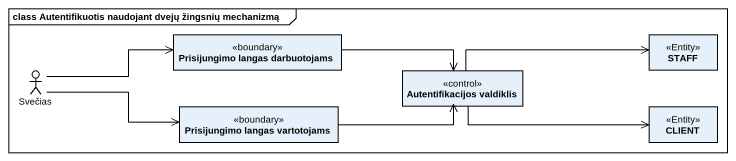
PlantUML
@startuml
mainframe class Autentifikuotis naudojant dvejų žingsnių mechanizmą
allowmixing
hide circle
hide empty members
class "Prisijungimo langas darbuotojams" as Prisijungimo_langas <<boundary>>
class STAFF <<Entity>>
actor Svečias
class "Autentifikacijos valdiklis" as Autentifikacijos_valdiklis <<control>>
class "Prisijungimo langas vartotojams" as Prisijungimo_langas_2 <<boundary>>
class CLIENT <<Entity>>
Prisijungimo_langas -right-> Autentifikacijos_valdiklis
Svečias -right-> Prisijungimo_langas
Svečias -right-> Prisijungimo_langas_2
Autentifikacijos_valdiklis -right-> STAFF
Autentifikacijos_valdiklis -right-> CLIENT
Prisijungimo_langas_2 -right-> Autentifikacijos_valdiklis
@enduml
